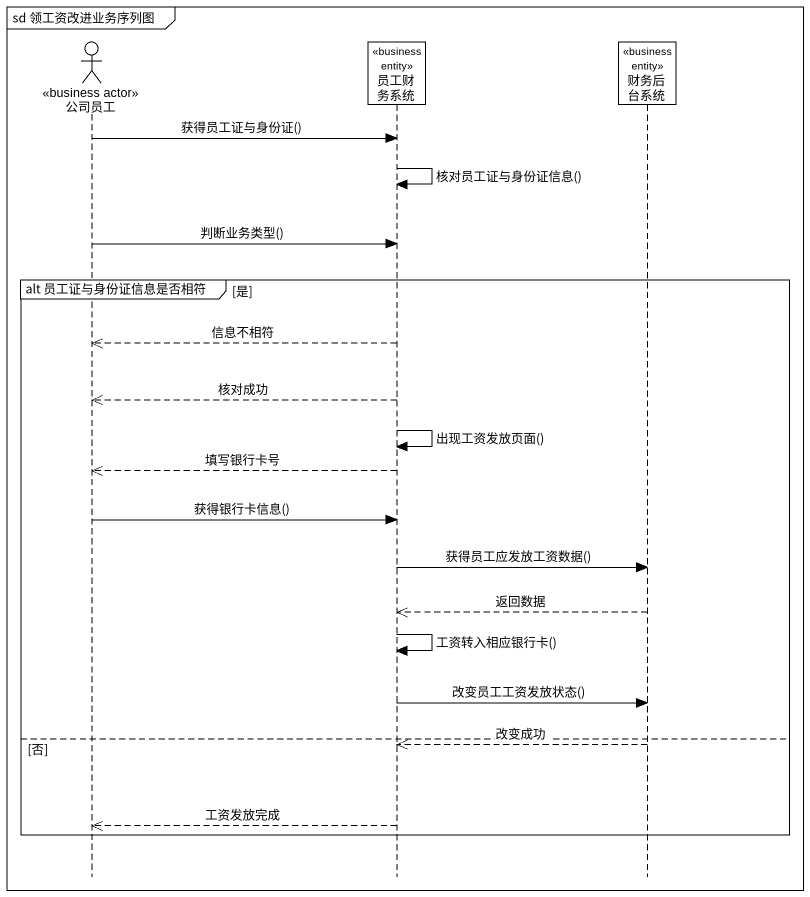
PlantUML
@startuml
mainframe sd 领工资改进业务序列图
hide footbox
actor 公司员工 <<business actor>>
participant 员工财务系统 <<business entity>>
participant 财务后台系统 <<business entity>>

公司员工 -> 员工财务系统 : 获得员工证与身份证()
员工财务系统 -> 员工财务系统 : 核对员工证与身份证信息()
公司员工 -> 员工财务系统 : 判断业务类型()
group alt 员工证与身份证信息是否相符 [是]
  员工财务系统 -->> 公司员工 : 信息不相符
  员工财务系统 -->> 公司员工 : 核对成功
  员工财务系统 -> 员工财务系统 : 出现工资发放页面()
  员工财务系统 -->> 公司员工 : 填写银行卡号
  公司员工 -> 员工财务系统 : 获得银行卡信息()
  员工财务系统 -> 财务后台系统 : 获得员工应发放工资数据()
  财务后台系统 -->> 员工财务系统 : 返回数据
  员工财务系统 -> 员工财务系统 : 工资转入相应银行卡()
  员工财务系统 -> 财务后台系统 : 改变员工工资发放状态()
else 否
  财务后台系统 -->> 员工财务系统 : 改变成功
  员工财务系统 -->> 公司员工 : 工资发放完成
end
@enduml
